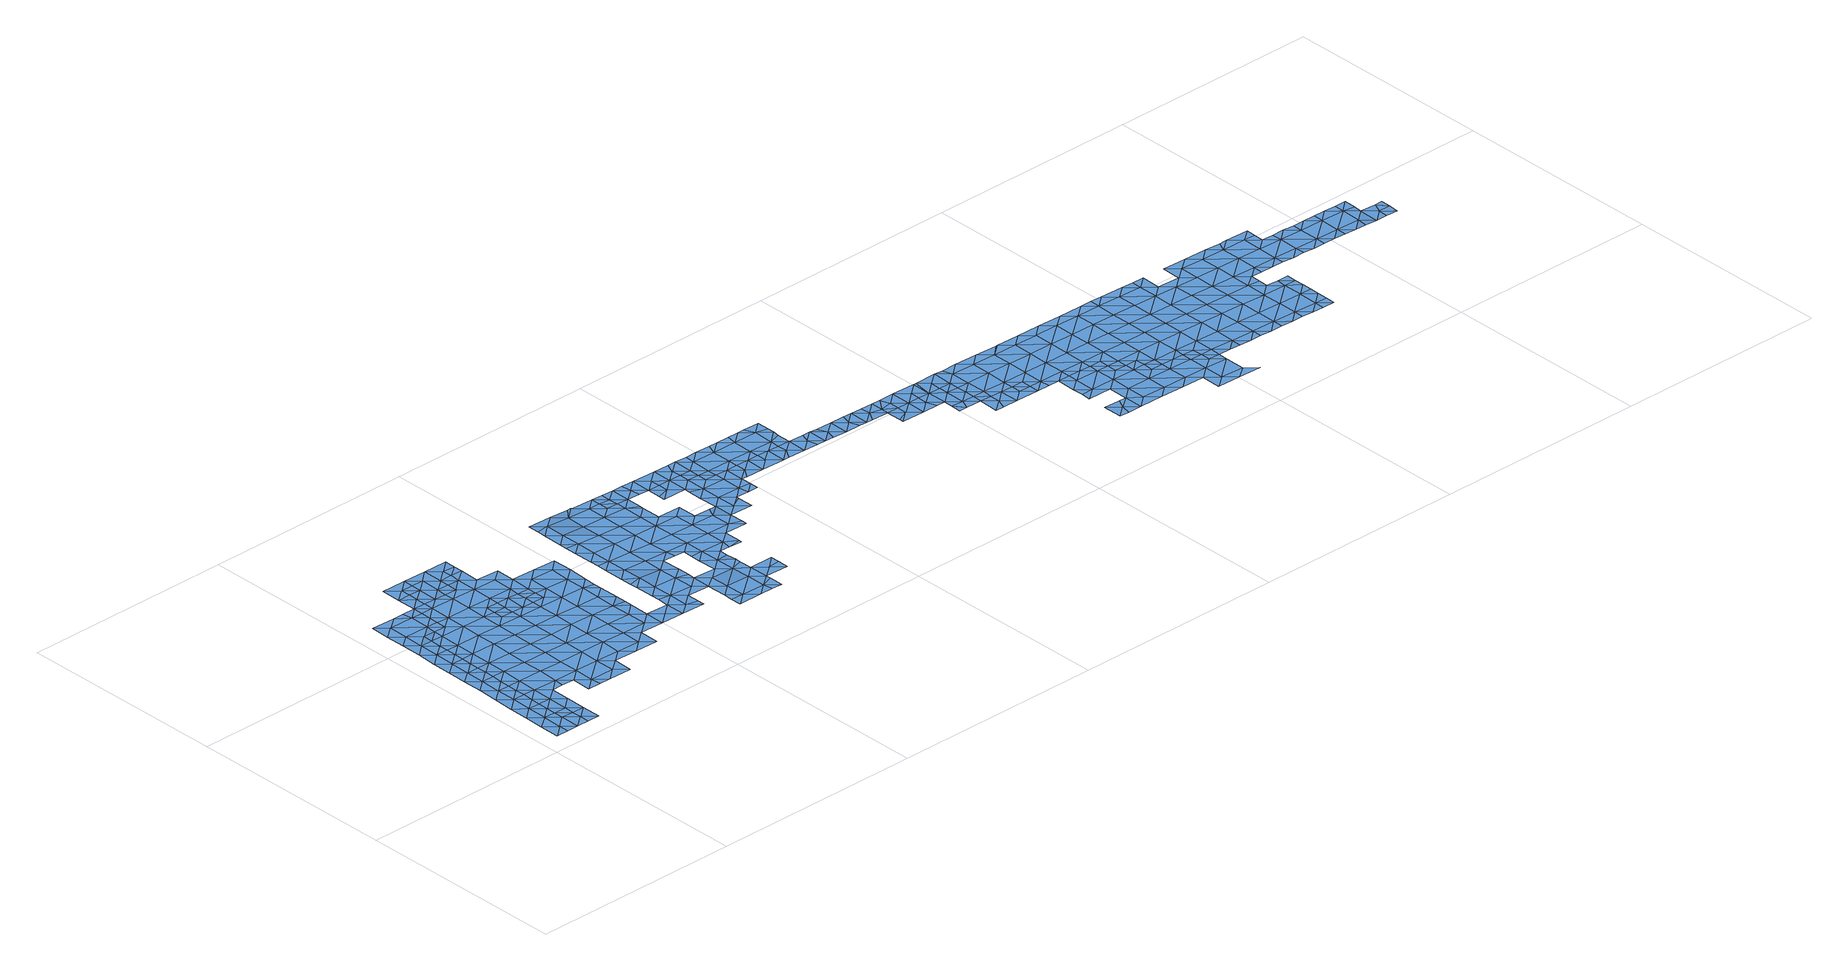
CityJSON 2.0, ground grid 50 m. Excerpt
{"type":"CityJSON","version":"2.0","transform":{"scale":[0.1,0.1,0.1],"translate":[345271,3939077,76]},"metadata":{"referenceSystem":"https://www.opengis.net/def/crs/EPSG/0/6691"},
"CityObjects":{
"waterbody1":{"type":"WaterBody","attributes":{"name":"6","class":"1140","function":"1","WaterBodyRiverFloodingRiskAttribute.description":"3","WaterBodyRiverFloodingRiskAttribute.rankOrg":"1","WaterBodyRiverFloodingRiskAttribute.adminType":"2","WaterBodyRiverFloodingRiskAttribute.scale":"L1"},"geometry":[{"type":"MultiSurface","lod":"1","boundaries":[[[0,1,2]],[[3,0,4]],[[0,2,4]],[[5,3,6]],[[3,4,6]],[[7,5,6]],[[2,8,4]],[[9,7,10]],[[7,6,10]],[[11,9,10]],[[12,4,8]],[[6,4,12]],[[13,14,15]],[[13,11,14]],[[6,16,10]],[[11,10,14]],[[6,12,16]],[[17,15,18]],[[15,14,18]],[[19,17,18]],[[10,20,14]],[[21,22,23]],[[21,19,22]],[[19,18,22]],[[10,16,20]],[[14,24,18]],[[25,20,16]],[[26,23,27]],[[23,22,27]],[[28,26,27]],[[24,14,20]],[[24,29,18]],[[30,31,32]],[[30,28,31]],[[25,33,20]],[[28,27,31]],[[22,18,29]],[[34,32,35]],[[34,36,37]],[[32,31,35]],[[38,39,22]],[[20,40,24]],[[38,22,29]],[[36,34,35]],[[27,22,39]],[[33,41,42]],[[42,41,43]],[[20,33,40]],[[31,27,44]],[[31,45,35]],[[33,42,40]],[[35,46,36]],[[29,24,47]],[[44,27,39]],[[44,45,31]],[[47,24,40]],[[29,48,38]],[[42,43,49]],[[45,46,35]],[[50,39,38]],[[29,47,48]],[[48,50,38]],[[51,52,42]],[[42,49,51]],[[39,53,44]],[[40,42,52]],[[45,54,46]],[[55,54,56]],[[57,51,49]],[[55,46,54]],[[53,39,50]],[[56,58,59]],[[47,40,60]],[[53,61,44]],[[59,58,62]],[[60,40,52]],[[48,47,60]],[[56,54,58]],[[45,44,61]],[[63,52,51]],[[64,62,58]],[[50,48,65]],[[54,45,66]],[[51,57,63]],[[48,60,65]],[[45,61,66]],[[58,67,64]],[[53,50,68]],[[69,61,53]],[[68,50,65]],[[70,52,63]],[[52,71,60]],[[54,66,72]],[[58,54,73]],[[71,65,60]],[[61,74,66]],[[58,73,67]],[[69,53,68]],[[54,72,73]],[[69,75,61]],[[74,76,66]],[[77,72,66]],[[71,52,70]],[[76,77,66]],[[61,75,74]],[[63,78,70]],[[79,67,73]],[[80,81,65]],[[81,69,68]],[[80,65,71]],[[68,65,81]],[[82,74,75]],[[83,72,77]],[[72,84,73]],[[73,85,79]],[[83,84,72]],[[69,86,75]],[[84,85,73]],[[71,70,87]],[[70,78,87]],[[83,77,88]],[[82,75,89]],[[86,69,81]],[[86,90,75]],[[80,71,91]],[[75,90,89]],[[91,71,87]],[[88,92,83]],[[93,81,80]],[[78,94,87]],[[84,95,85]],[[96,95,97]],[[96,85,95]],[[93,86,81]],[[98,80,91]],[[92,99,83]],[[100,91,87]],[[101,89,90]],[[94,100,87]],[[102,97,95]],[[84,103,95]],[[84,83,99]],[[80,98,93]],[[104,90,86]],[[93,105,86]],[[106,102,95]],[[107,98,91]],[[103,106,95]],[[105,104,86]],[[92,108,99]],[[84,109,103]],[[101,90,110]],[[107,91,100]],[[84,99,109]],[[111,93,98]],[[90,104,110]],[[108,112,99]],[[113,109,99]],[[111,98,107]],[[114,103,109]],[[93,115,105]],[[113,99,112]],[[116,112,117]],[[117,110,116]],[[107,100,118]],[[110,104,116]],[[115,93,111]],[[119,113,112]],[[115,120,105]],[[121,111,107]],[[105,122,104]],[[109,113,114]],[[119,112,116]],[[121,107,118]],[[120,122,105]],[[123,116,104]],[[121,124,111]],[[125,113,119]],[[115,111,124]],[[126,120,115]],[[121,118,127]],[[128,127,118]],[[129,126,115]],[[129,115,124]],[[123,104,122]],[[119,116,123]],[[130,125,119]],[[123,130,119]],[[131,122,120]],[[132,121,127]],[[131,120,126]],[[131,133,122]],[[134,123,122]],[[127,128,132]],[[134,122,133]],[[130,135,125]],[[123,136,130]],[[123,134,136]],[[132,128,137]],[[136,135,130]],[[138,139,132]],[[138,140,139]],[[128,141,137]],[[138,132,137]],[[142,143,140]],[[142,140,138]],[[144,145,137]],[[137,145,138]],[[144,137,141]],[[146,147,143]],[[142,146,143]],[[147,146,148]],[[145,149,138]],[[146,150,148]],[[138,151,142]],[[152,148,150]],[[152,153,154]],[[142,155,146]],[[154,153,156]],[[151,138,149]],[[152,150,153]],[[157,158,156]],[[146,155,150]],[[145,159,149]],[[156,153,157]],[[160,161,158]],[[142,151,155]],[[157,160,158]],[[162,163,164]],[[165,151,149]],[[159,165,149]],[[161,160,166]],[[167,162,164]],[[168,159,167]],[[153,150,169]],[[163,170,164]],[[171,172,166]],[[160,171,166]],[[168,167,164]],[[150,155,169]],[[165,173,151]],[[174,155,151]],[[175,176,153]],[[168,177,159]],[[178,179,172]],[[159,177,165]],[[175,153,169]],[[157,176,160]],[[151,173,174]],[[171,178,172]],[[157,153,176]],[[155,180,169]],[[181,168,164]],[[182,179,178]],[[155,174,180]],[[160,183,171]],[[177,184,165]],[[176,183,160]],[[185,181,164]],[[164,170,185]],[[186,175,169]],[[180,186,169]],[[187,182,178]],[[168,188,177]],[[171,189,178]],[[170,190,185]],[[181,188,168]],[[191,176,175]],[[192,186,180]],[[171,183,189]],[[177,188,184]],[[185,190,193]],[[178,194,187]],[[195,175,186]],[[176,191,183]],[[196,181,185]],[[178,189,194]],[[197,196,185]],[[197,185,193]],[[191,175,195]],[[184,198,199]],[[183,200,189]],[[186,192,201]],[[181,202,188]],[[184,188,198]],[[203,195,186]],[[181,196,202]],[[189,204,194]],[[187,194,205]],[[202,206,188]],[[207,199,208]],[[183,191,200]],[[200,204,189]],[[188,209,198]],[[206,209,188]],[[199,198,208]],[[201,207,208]],[[186,201,203]],[[196,210,202]],[[211,191,195]],[[212,208,198]],[[205,194,213]],[[214,212,198]],[[201,208,203]],[[214,198,209]],[[215,211,195]],[[194,216,213]],[[215,195,203]],[[196,217,210]],[[191,211,200]],[[210,218,202]],[[194,204,216]],[[213,216,219]],[[220,204,200]],[[211,220,200]],[[221,210,217]],[[203,208,222]],[[216,223,219]],[[204,224,216]],[[208,212,222]],[[203,225,215]],[[210,221,218]],[[222,225,203]],[[220,226,204]],[[224,227,216]],[[212,228,222]],[[229,211,215]],[[227,223,216]],[[204,226,224]],[[225,229,215]],[[211,230,220]],[[222,228,231]],[[231,228,232]],[[233,224,226]],[[222,234,225]],[[230,235,220]],[[220,235,226]],[[211,236,230]],[[236,211,229]],[[222,231,234]],[[237,233,226]],[[238,237,226]],[[239,229,225]],[[238,226,235]],[[234,239,225]],[[236,240,230]],[[236,229,241]],[[242,239,234]],[[240,236,241]],[[243,229,239]],[[241,229,243]],[[244,243,239]],[[245,241,243]],[[239,242,246]],[[239,246,244]],[[245,243,247]],[[243,244,247]],[[248,249,250]],[[248,251,249]],[[244,252,247]],[[253,250,249]],[[249,251,254]],[[247,255,256]],[[244,257,252]],[[249,258,253]],[[247,252,255]],[[259,260,256]],[[258,249,254]],[[259,256,255]],[[254,260,259]],[[261,252,257]],[[255,252,262]],[[254,263,258]],[[262,252,261]],[[263,254,259]],[[264,259,255]],[[265,258,263]],[[255,262,264]],[[263,259,266]],[[267,265,263]],[[262,268,264]],[[263,266,267]],[[267,269,265]],[[270,259,264]],[[266,259,270]],[[271,266,270]],[[264,268,272]],[[272,268,273]],[[264,274,270]],[[264,272,274]],[[275,271,270]],[[274,275,270]],[[276,277,274]],[[275,274,277]],[[278,275,277]],[[276,279,277]],[[277,280,278]],[[277,279,280]],[[281,280,279]],[[279,282,281]],[[283,280,281]],[[282,284,281]],[[283,281,284]],[[285,286,282]],[[282,286,284]],[[287,284,286]],[[285,288,286]],[[289,287,286]],[[286,288,289]],[[288,290,289]],[[288,291,290]],[[292,289,290]],[[291,293,290]],[[293,294,290]],[[292,290,294]],[[295,294,293]],[[296,295,293]],[[294,295,297]],[[298,295,296]],[[299,297,295]],[[295,298,299]],[[299,298,300]],[[298,301,300]],[[302,299,300]],[[303,300,301]],[[303,304,300]],[[302,300,304]],[[305,306,303]],[[304,303,306]],[[307,306,305]],[[304,306,308]],[[309,310,306]],[[309,306,307]],[[308,306,310]]]}]},
"waterbody2":{"type":"WaterBody","attributes":{"name":"6","class":"1140","function":"1","WaterBodyRiverFloodingRiskAttribute.description":"3","WaterBodyRiverFloodingRiskAttribute.rankOrg":"2","WaterBodyRiverFloodingRiskAttribute.adminType":"2","WaterBodyRiverFloodingRiskAttribute.scale":"L1"},"geometry":[{"type":"MultiSurface","lod":"1","boundaries":[[[311,312,313]],[[314,315,316]],[[315,314,317]],[[318,317,314]],[[317,318,319]],[[318,320,319]],[[321,322,323]],[[322,321,324]],[[325,324,321]],[[324,325,326]],[[325,327,326]],[[328,329,330]],[[331,330,329]],[[331,332,330]],[[313,332,311]],[[1,332,313]],[[333,327,328]],[[330,332,1]],[[333,330,1]],[[333,1,0]],[[2,313,8]],[[9,11,324]],[[8,313,312]],[[333,328,330]],[[0,3,333]],[[2,1,313]],[[333,326,327]],[[324,326,7]],[[46,55,334]],[[36,46,334]],[[34,37,315]],[[315,37,335]],[[37,334,335]],[[336,335,334]],[[337,335,336]],[[338,337,336]],[[339,338,336]],[[339,336,340]],[[340,341,339]],[[340,62,341]],[[59,62,340]],[[336,334,340]],[[334,56,340]],[[315,32,34]],[[317,28,30]],[[26,28,319]],[[319,23,26]],[[342,23,319]],[[21,23,342]],[[17,19,343]],[[342,343,19]],[[344,343,342]],[[320,344,342]],[[343,15,17]],[[322,15,343]],[[13,15,322]],[[324,7,9]],[[5,7,326]],[[326,3,5]],[[326,333,3]],[[322,324,11]],[[323,322,343]],[[323,343,344]],[[319,320,342]],[[317,319,28]],[[317,32,315]],[[316,315,335]],[[337,316,335]],[[322,11,13]],[[342,19,21]],[[30,32,317]],[[37,36,334]],[[55,56,334]],[[340,56,59]]]}]},
"waterbody3":{"type":"WaterBody","attributes":{"name":"6","class":"1140","function":"1","WaterBodyRiverFloodingRiskAttribute.description":"3","WaterBodyRiverFloodingRiskAttribute.rankOrg":"1","WaterBodyRiverFloodingRiskAttribute.adminType":"2","WaterBodyRiverFloodingRiskAttribute.scale":"L1"},"geometry":[{"type":"MultiSurface","lod":"1","boundaries":[[[345,346,347]],[[348,349,346]],[[349,350,346]],[[346,350,351]],[[351,347,346]],[[345,348,346]]]}]},
"waterbody4":{"type":"WaterBody","attributes":{"name":"6","class":"1140","function":"1","WaterBodyRiverFloodingRiskAttribute.description":"3","WaterBodyRiverFloodingRiskAttribute.rankOrg":"2","WaterBodyRiverFloodingRiskAttribute.adminType":"2","WaterBodyRiverFloodingRiskAttribute.scale":"L1"},"geometry":[{"type":"MultiSurface","lod":"1","boundaries":[[[85,96,352]],[[353,354,355]],[[354,353,356]],[[97,355,357]],[[357,351,350]],[[102,356,353]],[[67,79,352]],[[64,67,358]],[[62,64,358]],[[62,358,348]],[[349,348,358]],[[358,350,349]],[[67,350,358]],[[357,347,351]],[[67,352,350]],[[350,352,357]],[[352,97,357]],[[96,97,352]],[[355,347,357]],[[356,102,106]],[[97,102,353]],[[79,85,352]],[[355,97,353]]]}]},
"waterbody5":{"type":"WaterBody","attributes":{"name":"6","class":"1140","function":"1","WaterBodyRiverFloodingRiskAttribute.description":"3","WaterBodyRiverFloodingRiskAttribute.rankOrg":"2","WaterBodyRiverFloodingRiskAttribute.adminType":"2","WaterBodyRiverFloodingRiskAttribute.scale":"L1"},"geometry":[{"type":"MultiSurface","lod":"1","boundaries":[[[359,77,76]],[[88,77,359]],[[88,359,92]],[[82,89,359]],[[101,110,360]],[[359,89,92]],[[360,110,117]],[[112,108,117]],[[108,360,117]],[[108,92,360]],[[89,360,92]],[[89,101,360]],[[74,82,76]],[[76,82,359]]]}]},
"waterbody6":{"type":"WaterBody","attributes":{"name":"6","class":"1140","function":"1","WaterBodyRiverFloodingRiskAttribute.description":"3","WaterBodyRiverFloodingRiskAttribute.rankOrg":"2","WaterBodyRiverFloodingRiskAttribute.adminType":"2","WaterBodyRiverFloodingRiskAttribute.scale":"L1"},"geometry":[{"type":"MultiSurface","lod":"1","boundaries":[[[361,362,250]],[[253,361,250]],[[253,258,361]],[[361,258,363]],[[363,258,364]],[[258,265,364]],[[365,269,267]],[[365,366,269]],[[365,367,366]],[[367,365,275]],[[271,275,365]],[[283,284,368]],[[368,284,369]],[[284,287,369]],[[287,289,369]],[[370,369,289]],[[371,369,370]],[[371,372,369]],[[373,372,371]],[[372,373,374]],[[374,375,372]],[[233,237,376]],[[377,364,378]],[[269,378,364]],[[378,366,379]],[[280,368,367]],[[278,280,367]],[[380,381,382]],[[380,382,383]],[[383,382,372]],[[375,383,372]],[[369,372,382]],[[382,368,369]],[[283,368,280]],[[267,266,271]],[[367,275,278]],[[366,378,269]],[[267,271,365]],[[265,269,364]],[[377,363,364]],[[363,362,361]],[[367,368,384]],[[376,237,385]],[[386,385,237]],[[387,376,385]],[[233,376,227]],[[376,223,227]],[[224,233,227]],[[388,386,237]],[[250,386,388]],[[362,386,250]],[[223,376,387]],[[389,385,386]],[[389,386,362]],[[379,366,390]],[[384,390,366]],[[391,390,384]],[[384,381,391]],[[381,384,382]],[[384,368,382]],[[367,384,366]]]}]},
"waterbody7":{"type":"WaterBody","attributes":{"name":"6","class":"1140","function":"1","WaterBodyRiverFloodingRiskAttribute.description":"3","WaterBodyRiverFloodingRiskAttribute.rankOrg":"1","WaterBodyRiverFloodingRiskAttribute.adminType":"2","WaterBodyRiverFloodingRiskAttribute.scale":"L1"},"geometry":[{"type":"MultiSurface","lod":"1","boundaries":[[[392,393,394]],[[395,394,393]],[[394,395,396]],[[397,398,399]],[[399,307,400]],[[398,307,399]],[[401,399,402]],[[403,404,405]],[[396,397,394]],[[393,405,395]],[[392,394,401]],[[406,395,405]],[[405,407,406]],[[404,407,405]],[[408,409,403]],[[409,408,410]],[[393,411,408]],[[403,405,408]],[[408,411,412]],[[412,411,413]],[[408,412,410]],[[405,393,408]],[[399,400,402]],[[394,397,401]],[[397,399,401]]]}]},
"waterbody8":{"type":"WaterBody","attributes":{"name":"6","class":"1140","function":"1","WaterBodyRiverFloodingRiskAttribute.description":"3","WaterBodyRiverFloodingRiskAttribute.rankOrg":"1","WaterBodyRiverFloodingRiskAttribute.adminType":"2","WaterBodyRiverFloodingRiskAttribute.scale":"L1"},"geometry":[{"type":"MultiSurface","lod":"1","boundaries":[[[414,415,416]],[[415,417,416]],[[418,417,415]],[[419,418,415]],[[420,419,414]],[[421,417,422]],[[423,421,422]],[[422,418,424]],[[410,423,422]],[[424,410,422]],[[422,417,418]],[[415,414,419]]]}]},
"waterbody9":{"type":"WaterBody","attributes":{"name":"6","class":"1140","function":"1","WaterBodyRiverFloodingRiskAttribute.description":"3","WaterBodyRiverFloodingRiskAttribute.rankOrg":"1","WaterBodyRiverFloodingRiskAttribute.adminType":"2","WaterBodyRiverFloodingRiskAttribute.scale":"L1"},"geometry":[{"type":"MultiSurface","lod":"1","boundaries":[[[425,426,427]],[[427,426,428]],[[425,429,426]],[[428,426,430]],[[431,432,433]],[[434,430,426]],[[435,431,433]],[[436,432,431]],[[431,437,436]],[[426,429,434]],[[438,436,437]],[[429,439,434]],[[440,438,437]],[[441,439,429]],[[442,435,434]],[[443,437,431]],[[444,431,435]],[[434,439,442]],[[440,437,445]],[[444,435,442]],[[443,431,444]],[[441,446,439]],[[445,437,443]],[[442,439,446]],[[447,445,443]],[[448,446,441]],[[444,449,443]],[[444,442,450]],[[450,442,446]],[[451,447,443]],[[444,452,449]],[[443,449,451]],[[452,444,450]],[[447,451,453]],[[448,454,446]],[[455,449,452]],[[456,452,450]],[[450,446,454]],[[457,456,450]],[[456,458,452]],[[459,454,448]],[[458,460,452]],[[455,452,460]],[[457,450,454]],[[461,456,457]],[[459,462,454]],[[463,464,459]],[[465,464,463]],[[457,454,462]],[[461,457,466]],[[459,464,462]],[[467,457,462]],[[466,457,467]],[[468,464,465]],[[469,466,467]],[[462,470,467]],[[468,471,464]],[[472,469,467]],[[462,464,471]],[[473,468,465]],[[462,471,470]],[[467,470,472]],[[469,472,474]],[[475,470,471]]]}]},
"waterbody10":{"type":"WaterBody","attributes":{"name":"6","class":"1140","function":"1","WaterBodyRiverFloodingRiskAttribute.description":"3","WaterBodyRiverFloodingRiskAttribute.rankOrg":"2","WaterBodyRiverFloodingRiskAttribute.adminType":"2","WaterBodyRiverFloodingRiskAttribute.scale":"L1"},"geometry":[{"type":"MultiSurface","lod":"1","boundaries":[[[476,477,478]],[[476,479,477]],[[477,479,480]],[[480,479,481]],[[479,482,481]],[[482,479,483]],[[483,479,484]],[[483,484,485]],[[486,483,485]],[[487,483,486]],[[488,487,486]],[[488,489,487]],[[488,490,489]],[[490,488,491]],[[488,492,491]],[[492,493,491]],[[494,493,492]],[[495,493,494]],[[496,493,495]],[[495,497,496]],[[498,497,495]],[[499,497,498]],[[499,500,497]],[[495,501,502]],[[495,503,501]],[[504,501,503]],[[307,398,309]],[[309,398,505]],[[398,397,505]],[[506,414,416]],[[506,420,414]],[[419,420,507]],[[508,507,420]],[[509,507,508]],[[509,510,507]],[[509,511,510]],[[512,511,509]],[[512,513,511]],[[513,512,514]],[[514,512,515]],[[516,515,512]],[[515,516,517]],[[517,516,518]],[[518,516,519]],[[520,518,519]],[[521,518,520]],[[521,520,522]],[[522,520,523]],[[523,520,524]],[[525,523,524]],[[526,523,525]],[[524,527,525]],[[522,523,528]],[[528,523,478]],[[478,529,528]],[[529,478,530]],[[530,477,531]],[[531,480,532]],[[480,533,532]],[[481,533,480]],[[482,534,481]],[[482,535,534]],[[482,489,535]],[[489,536,535]],[[537,536,489]],[[536,537,538]],[[539,538,537]],[[538,539,540]],[[539,541,540]],[[542,541,539]],[[543,544,490]],[[490,544,537]],[[490,545,543]],[[546,545,547]],[[545,491,547]],[[496,547,491]],[[496,548,547]],[[548,549,547]],[[550,549,548]],[[551,552,553]],[[552,548,553]],[[553,548,497]],[[554,551,553]],[[555,554,553]],[[556,535,536]],[[536,538,557]],[[544,539,537]],[[538,540,558]],[[541,559,540]],[[544,542,539]],[[560,546,547]],[[547,549,560]],[[552,550,548]],[[555,553,500]],[[557,538,561]],[[562,563,564]],[[565,562,566]],[[567,568,540]],[[566,569,570]],[[569,571,572]],[[567,573,568]],[[574,575,576]],[[577,578,576]],[[559,567,540]],[[546,560,579]],[[580,570,569]],[[570,580,581]],[[582,581,580]],[[583,584,585]],[[580,585,584]],[[585,580,586]],[[585,586,587]],[[577,585,587]],[[588,577,576]],[[575,588,576]],[[575,589,588]],[[476,526,484]],[[590,591,592]],[[590,593,591]],[[594,585,577]],[[587,578,577]],[[595,587,586]],[[596,597,586]],[[597,595,586]],[[590,592,598]],[[599,574,576]],[[599,576,578]],[[600,587,595]],[[600,578,587]],[[572,596,569]],[[580,569,586]],[[582,580,584]],[[601,585,594]],[[583,585,601]],[[602,603,570]],[[604,593,590]],[[604,503,593]],[[604,605,503]],[[606,605,604]],[[461,458,456]],[[458,461,607]],[[460,458,607]],[[455,460,608]],[[609,608,460]],[[610,608,609]],[[453,608,610]],[[608,453,451]],[[447,453,611]],[[611,445,447]],[[612,445,611]],[[440,445,612]],[[438,506,613]],[[612,506,438]],[[506,612,614]],[[614,508,506]],[[508,614,615]],[[615,614,519]],[[614,616,519]],[[616,614,611]],[[616,611,610]],[[616,610,527]],[[527,610,617]],[[527,617,618]],[[534,556,619]],[[618,617,620]],[[621,620,617]],[[621,592,620]],[[598,592,621]],[[598,621,607]],[[621,609,607]],[[607,466,598]],[[598,466,469]],[[469,474,598]],[[622,474,472]],[[474,622,590]],[[472,475,622]],[[565,566,603]],[[570,581,602]],[[598,474,590]],[[620,592,623]],[[624,620,623]],[[484,624,623]],[[484,526,624]],[[526,476,478]],[[625,626,564]],[[563,625,564]],[[566,570,603]],[[556,627,619]],[[556,557,627]],[[556,536,557]],[[628,627,557]],[[561,628,557]],[[561,629,628]],[[629,561,626]],[[561,564,626]],[[561,558,564]],[[561,538,558]],[[558,562,564]],[[558,566,562]],[[569,596,586]],[[566,558,540]],[[568,566,540]],[[566,568,569]],[[568,571,569]],[[573,571,568]],[[630,310,309]],[[630,505,631]],[[632,631,633]],[[633,631,397]],[[396,633,397]],[[396,395,633]],[[404,403,634]],[[635,634,403]],[[510,634,635]],[[636,634,510]],[[407,634,636]],[[637,407,636]],[[638,407,637]],[[406,407,638]],[[395,406,638]],[[639,395,638]],[[395,639,632]],[[640,636,641]],[[641,636,511]],[[641,511,513]],[[637,639,638]],[[636,640,637]],[[635,403,409]],[[409,424,635]],[[410,424,409]],[[424,418,635]],[[418,507,635]],[[404,634,407]],[[395,632,633]],[[534,535,556]],[[524,520,519]],[[517,518,521]],[[615,516,512]],[[615,512,509]],[[511,636,510]],[[635,507,510]],[[507,418,419]],[[631,505,397]],[[309,505,630]],[[449,455,451]],[[553,497,500]],[[502,498,495]],[[497,548,496]],[[495,494,503]],[[494,492,642]],[[642,492,486]],[[494,642,593]],[[493,496,491]],[[490,491,545]],[[490,537,489]],[[487,489,482]],[[486,492,488]],[[485,642,486]],[[485,591,642]],[[623,591,485]],[[482,483,487]],[[480,531,477]],[[530,478,477]],[[523,526,478]],[[479,476,484]],[[526,525,624]],[[525,618,624]],[[484,623,485]],[[621,617,609]],[[624,618,620]],[[527,618,525]],[[524,616,527]],[[616,524,519]],[[519,516,615]],[[615,509,508]],[[508,420,506]],[[416,613,506]],[[612,438,440]],[[614,612,611]],[[611,453,610]],[[609,617,610]],[[451,455,608]],[[609,460,607]],[[461,466,607]],[[470,475,472]],[[475,643,622]],[[622,643,604]],[[606,604,643]],[[605,504,503]],[[503,494,593]],[[590,622,604]],[[593,642,591]],[[592,591,623]]]}]}
},
"vertices":[
[65,75,35],[65,52,35],[93,51,35],[66,98,35],[94,74,35],[66,121,35],[94,121,35],[67,144,35],[122,51,35],[67,167,36],[95,167,36],[67,190,36],[122,97,35],[68,213,36],[96,213,36],[68,237,36],[123,143,35],[69,260,37],[97,259,37],[69,283,37],[152,166,35],[69,306,37],[98,305,37],[70,329,37],[153,212,36],[150,143,35],[70,352,37],[98,352,37],[71,375,37],[153,258,36],[71,398,37],[99,398,37],[71,421,37],[180,142,35],[72,445,37],[100,444,37],[100,467,37],[72,468,38],[154,304,36],[155,351,37],[209,165,35],[179,96,35],[208,119,35],[210,95,35],[156,397,37],[157,443,37],[129,467,37],[209,211,35],[210,257,36],[236,95,35],[211,303,36],[264,118,35],[265,164,35],[212,350,36],[158,489,37],[129,490,37],[130,513,37],[292,94,35],[158,536,38],[130,536,38],[266,210,35],[213,396,36],[130,559,38],[293,140,35],[159,559,38],[267,256,35],[213,442,37],[187,558,38],[268,302,35],[268,349,35],[322,163,34],[323,209,35],[214,488,37],[215,535,37],[241,419,36],[269,395,36],[242,442,36],[242,465,36],[350,139,34],[215,558,37],[323,255,35],[324,302,35],[270,418,36],[271,487,36],[272,534,37],[244,557,37],[325,348,35],[378,162,34],[270,464,36],[298,418,35],[326,394,35],[379,208,34],[299,464,36],[381,301,34],[406,138,34],[272,580,37],[244,580,38],[244,603,38],[380,254,34],[327,486,36],[407,184,34],[326,417,35],[273,603,38],[300,556,37],[382,393,34],[382,347,34],[301,602,38],[436,207,34],[327,463,35],[328,533,36],[355,417,35],[437,253,34],[355,463,35],[356,509,36],[357,555,36],[437,300,33],[383,439,35],[355,440,35],[464,184,33],[384,485,35],[438,346,33],[465,230,33],[439,392,33],[440,438,33],[465,276,34],[413,508,35],[466,322,33],[492,206,33],[520,183,32],[466,295,34],[441,484,34],[467,368,33],[521,229,32],[467,387,33],[468,415,33],[469,507,34],[469,461,34],[549,205,32],[550,251,32],[522,256,32],[522,275,32],[577,182,32],[551,298,31],[523,321,31],[577,198,32],[578,228,31],[552,344,31],[523,339,31],[524,367,30],[607,250,30],[552,390,30],[607,297,29],[524,414,30],[553,436,29],[525,438,29],[608,343,28],[525,460,29],[554,482,28],[526,506,28],[634,227,29],[555,529,28],[526,533,28],[633,158,30],[633,134,30],[662,157,30],[635,273,29],[527,552,28],[634,181,30],[662,203,30],[609,389,28],[689,133,30],[556,575,28],[528,598,28],[636,289,29],[636,319,29],[610,435,27],[611,481,26],[663,249,28],[556,621,28],[528,618,28],[637,365,27],[719,202,29],[528,645,28],[611,528,26],[692,272,27],[718,156,30],[666,388,26],[585,644,27],[720,248,27],[612,574,25],[721,133,30],[667,480,24],[668,365,26],[746,132,30],[613,620,25],[666,434,25],[747,179,29],[747,167,29],[721,295,26],[693,318,25],[668,527,24],[694,364,25],[748,225,28],[722,387,25],[669,573,24],[632,643,25],[748,257,27],[693,341,25],[721,341,25],[749,271,27],[776,201,28],[724,480,23],[749,317,25],[642,643,25],[749,297,25],[723,433,24],[670,619,23],[804,178,28],[804,224,28],[647,643,24],[725,526,22],[804,203,28],[778,340,24],[698,642,23],[698,596,23],[779,386,24],[725,572,22],[698,619,23],[774,317,24],[780,432,23],[753,502,22],[806,322,24],[806,316,24],[726,595,22],[807,362,24],[753,548,22],[780,479,22],[754,595,21],[753,557,22],[835,385,23],[809,501,22],[808,455,22],[863,362,23],[836,431,23],[864,408,22],[847,454,22],[864,375,23],[865,454,21],[810,562,20],[839,570,20],[811,594,20],[810,547,20],[893,430,22],[839,593,20],[867,546,20],[894,477,21],[866,500,20],[921,407,22],[867,593,20],[895,523,20],[866,533,20],[921,445,21],[922,453,21],[895,569,20],[950,476,20],[896,592,20],[923,545,20],[924,568,20],[953,452,20],[924,592,20],[951,522,19],[952,545,19],[979,473,20],[978,452,20],[979,498,19],[980,544,19],[992,498,19],[1008,521,19],[1008,544,19],[1036,497,19],[1037,543,19],[1064,520,19],[1092,496,18],[1065,543,19],[1093,542,19],[1106,496,18],[1121,519,18],[1121,542,18],[1149,495,18],[1150,541,18],[1178,518,18],[1185,495,17],[1187,541,17],[1206,494,17],[1206,540,17],[1234,517,16],[1228,494,16],[1225,540,16],[1262,493,15],[1263,539,15],[1291,516,15],[1300,493,15],[1298,539,15],[1319,492,14],[1320,539,14],[1334,492,14],[1348,515,14],[1375,491,14],[1346,538,14],[1376,509,14],[1376,538,14],
[92,5,35],[121,5,35],[93,28,35],[15,422,38],[43,445,38],[16,469,38],[43,399,37],[14,376,37],[42,353,37],[13,330,37],[11,191,36],[39,214,36],[12,238,37],[39,168,36],[10,145,35],[38,122,35],[9,99,35],[8,53,35],[8,6,35],[36,29,35],[36,6,35],[64,6,35],[37,75,35],[101,490,38],[44,491,38],[45,538,38],[16,515,38],[17,561,38],[74,560,38],[102,537,38],[99,560,38],[41,306,37],[40,260,37],[12,284,37],
[132,652,38],[160,628,38],[189,651,38],[131,605,38],[160,605,38],[188,604,38],[188,627,38],
[216,581,38],[273,626,38],[302,649,38],[245,650,38],[301,623,38],[217,627,38],[159,582,38],
[270,441,36],[327,440,35],
[839,616,20],[812,640,20],[868,639,20],[896,615,20],[952,568,19],[953,614,19],[1009,567,19],[1065,566,19],[1122,565,18],[1150,573,18],[1151,588,19],[1123,611,19],[1151,604,19],[1151,634,19],[1112,635,19],[726,618,22],[906,638,20],[925,638,20],[955,637,19],[1070,635,19],[1038,636,19],[1066,612,19],[1095,635,19],[1009,613,19],[755,641,21],[783,617,21],[727,641,22],[785,594,21],[780,640,21],[981,637,19],[1018,636,19],
[1468,443,14],[1488,443,14],[1460,467,14],[1489,489,14],[1460,490,14],[1432,490,14],[1404,491,14],[1403,468,14],[1375,455,14],[1431,444,14],[1375,445,14],[1545,442,14],[1545,465,14],[1517,466,14],[1517,489,14],[1545,488,14],[1516,420,14],[1544,419,14],[1544,396,14],[1488,422,14],[1506,397,14],[1487,397,14],
[1657,371,13],[1628,371,13],[1656,348,13],[1600,349,13],[1600,395,13],[1629,394,13],[1657,394,13],[1563,349,13],[1572,372,13],[1543,350,13],[1572,395,13],
[1733,161,13],[1738,185,13],[1710,162,13],[1710,208,13],[1766,161,13],[1750,207,13],[1740,277,13],[1712,275,13],[1711,254,13],[1767,207,13],[1768,253,13],[1712,301,13],[1741,323,13],[1713,347,13],[1795,184,13],[1741,346,13],[1823,160,13],[1796,230,13],[1797,322,13],[1797,276,13],[1770,346,13],[1852,183,13],[1798,345,13],[1880,159,13],[1825,299,13],[1852,229,13],[1826,322,13],[1853,275,13],[1826,345,13],[1908,182,13],[1854,298,13],[1881,251,13],[1909,228,13],[1882,275,13],[1936,158,12],[1882,298,13],[1910,251,13],[1965,181,12],[1935,112,12],[1964,134,12],[1992,111,11],[1938,250,13],[1966,227,12],[2021,133,11],[1966,250,12],[1994,203,12],[2022,180,11],[1994,226,12],[2049,110,10],[1994,249,12],[2022,203,11],
[2026,457,12],[2027,503,12],[1971,504,13],[2083,456,11],[2084,502,11],[2112,479,11],[2140,455,10],[2082,410,11],[2026,411,12],[2081,363,11],[2138,363,10],[2139,409,10],[2195,362,9],[2195,408,9],[2251,361,8],[2250,314,8],[2194,315,9],[2193,269,9],[2136,270,10],[2192,223,9],[2250,268,8],[2249,222,8],[2220,199,8],[2248,199,8],[2277,198,8],[2164,200,9],[2192,200,9],[2136,224,10],[2135,201,10],[1404,514,14],[1685,370,13],[1629,418,13],[1686,417,13],[1687,463,13],[1630,464,14],[1631,510,14],[1687,509,13],[1659,533,14],[1712,532,13],[1716,532,13],[1744,508,13],[1773,531,13],[1801,507,13],[1800,461,13],[1857,506,13],[1829,530,13],[1886,529,13],[1914,505,13],[1856,460,13],[1913,459,13],[1970,458,13],[1856,414,13],[1943,528,13],[1971,527,13],[1999,527,12],[2056,526,12],[2085,525,11],[2113,525,11],[2168,478,9],[2196,454,9],[2253,453,8],[2252,407,8],[2310,452,7],[2309,406,7],[2365,405,7],[2337,382,7],[2308,383,7],[2280,360,8],[2280,383,8],[2279,337,8],[2308,336,7],[2307,313,7],[2306,267,7],[2335,290,7],[2335,267,7],[2334,220,7],[2334,244,7],[2306,221,7],[2333,197,7],[2305,198,7],[2197,500,9],[2254,499,8],[2366,451,7],[2365,382,7],[2335,313,7],[2310,498,7],[2395,474,6],[2395,497,6],[2367,497,7],[2423,473,6],[2423,450,6],[2393,381,6],[2422,404,6],[2479,403,5],[2479,449,5],[2450,380,5],[2478,380,5],[2422,381,6],[2676,376,1],[2677,399,2],[2649,400,2],[2621,424,3],[2620,377,2],[2336,336,7],[2536,448,5],[2508,472,5],[2536,471,5],[2593,470,5],[2565,471,5],[2593,447,4],[2535,402,5],[2592,401,4],[2659,423,2],[2677,423,2],[2023,272,12],[2081,317,11],[2024,318,12],[2080,271,11],[2621,443,4],[2563,378,4],[2507,379,5],[2535,379,4],[1967,273,13],[2648,377,2],[2591,378,3],[2621,470,5],[2480,472,5],[2452,473,6],[2079,225,11],[2107,201,10],[2079,202,10],[1910,274,13],[1854,321,13],[1911,320,13],[1855,367,13],[1798,368,13],[1742,369,13],[1687,347,13],[1742,416,13],[1743,462,13],[1799,415,13],[1912,366,13],[1912,413,13],[2169,524,9],[1968,365,13],[1967,319,13],[2022,226,12],[2025,364,12],[1969,412,13],[2396,520,6],[2339,521,7],[2226,523,9],[2282,522,8],[2321,521,7],[1397,537,14],[1433,537,14],[1490,536,14],[1461,513,14],[1573,465,14],[1573,419,14],[1574,511,14],[1546,535,15],[1517,512,15],[1496,535,14],[1568,534,14],[1603,534,14],[2137,316,10],[2050,202,11]
]}
